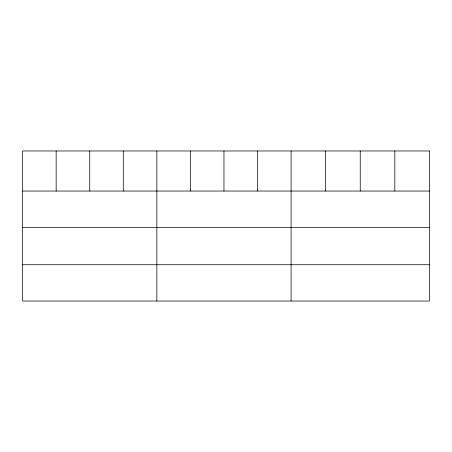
<?xml version="1.0" encoding="UTF-8"?>
<svg xmlns="http://www.w3.org/2000/svg" width="452" height="452" viewBox="0 0 452 452"><rect width="100%" height="100%" fill="white"/><g stroke="black" fill="none" stroke-linecap="round" stroke-linejoin="round"><path stroke-width="0.68" d="M22.6 191.049L429.4 191.049M22.6 227.345L429.4 227.345M22.6 264.736L429.4 264.736M394.822 150.968L394.822 191.049M360.244 150.968L360.244 191.049M325.666 150.968L325.666 191.049M291.088 150.968L291.088 301.032M257.527 150.968L257.527 191.049M223.966 150.968L223.966 191.049M190.405 150.968L190.405 191.049M156.844 150.968L156.844 301.032M123.283 150.968L123.283 191.049M89.722 150.968L89.722 191.049M56.161 150.968L56.161 191.049M429.4 150.968L22.6 150.968L22.6 301.032L429.4 301.032L429.4 150.968"/></g></svg>
